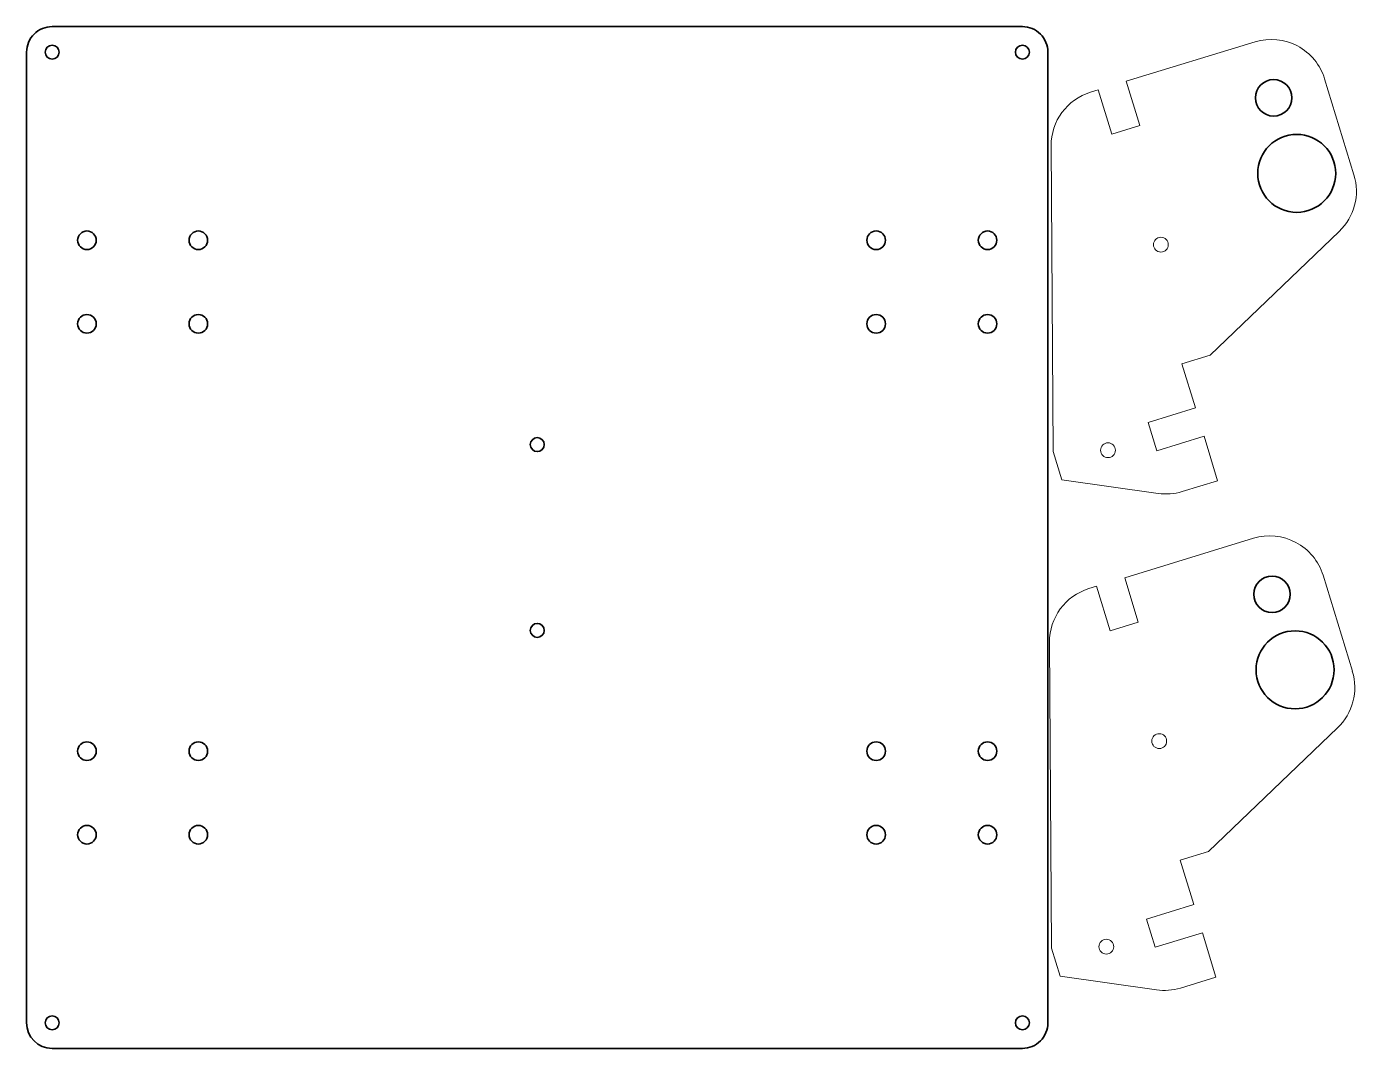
# Model space of a CAD drawing. Extents: x 18 to 304, y 23 to 243.
import ezdxf

# ---------------------------------------------------------------- set-up
doc = ezdxf.new("R2010")
doc.units = 0

msp = doc.modelspace()

# ---------------------------------------------------------------- linework, layer by layer
at = {"color": 7, "lineweight": 35}
for p, q in [((23.035461, 242.656677), (232.035461, 242.656677)), ((17.535461, 28.156677), (17.535461, 237.156677)), ((237.535461, 237.156677), (237.535461, 28.156677)), ((232.035461, 22.656677), (23.035461, 22.656677))]:
    msp.add_line(p, q, dxfattribs=at)
at = {"color": 7, "lineweight": 13}
for p, q in [((254.426208, 230.897156), (282.159058, 239.375916)), ((297.143158, 231.408752), (303.460693, 210.745117)), ((238.642334, 151.147705), (238.225616, 216.988586)), ((300.280518, 198.565735), (272.450928, 171.940979)), ((261.259705, 142.144409), (240.498901, 145.075195)), ((254.073761, 124.001953), (281.80661, 132.480835)), ((296.79071, 124.513611), (303.108215, 103.849915)), ((238.289856, 44.252563), (237.873138, 110.093445)), ((299.92807, 91.670593), (272.09848, 65.045807)), ((260.907227, 35.249268), (240.146423, 38.180023))]:
    msp.add_line(p, q, dxfattribs=at)
at = {"color": 7, "lineweight": 13, "ltscale": 0.25}
for p, q in [((257.349945, 221.334106), (254.426208, 230.897156)), ((248.353668, 229.040588), (251.277405, 219.477539)), ((270.806213, 47.55368), (273.729919, 37.990631))]:
    msp.add_line(p, q, dxfattribs=at)
at = {"color": 7, "lineweight": 13, "ltscale": 0.042789}
for p, q in [((246.716919, 228.540161), (248.353668, 229.040588)), ((246.364441, 121.64502), (248.001221, 122.145447))]:
    msp.add_line(p, q, dxfattribs=at)
at = {"color": 7, "lineweight": 13, "ltscale": 0.15875}
for p, q in [((251.277405, 219.477539), (257.349945, 221.334106)), ((272.450928, 171.940979), (266.378387, 170.084412)), ((258.764984, 50.512451), (260.621552, 44.439911)), ((240.146423, 38.180023), (238.289856, 44.252563))]:
    msp.add_line(p, q, dxfattribs=at)
at = {"color": 7, "lineweight": 13, "ltscale": 0.249375}
for p, q in [((266.378387, 170.084412), (269.2948, 160.545288)), ((266.025909, 63.18924), (268.942352, 53.650116))]:
    msp.add_line(p, q, dxfattribs=at)
at = {"color": 7, "lineweight": 13, "ltscale": 0.266251}
for p, q in [((269.2948, 160.545288), (259.117462, 157.407593)), ((268.942352, 53.650116), (258.764984, 50.512451))]:
    msp.add_line(p, q, dxfattribs=at)
at = {"color": 7, "lineweight": 13, "ltscale": 0.158749}
for p, q in [((259.117462, 157.407593), (260.97403, 151.335083)), ((240.498901, 145.075195), (238.642334, 151.147705))]:
    msp.add_line(p, q, dxfattribs=at)
at = {"color": 7, "lineweight": 13, "ltscale": 0.26625}
for p, q in [((260.97403, 151.335083), (271.158661, 154.448853)), ((260.621552, 44.439911), (270.806213, 47.55368))]:
    msp.add_line(p, q, dxfattribs=at)
at = {"color": 7, "lineweight": 13, "ltscale": 0.250002}
msp.add_line((271.158661, 154.448853), (274.082397, 144.885742), dxfattribs=at)
at = {"color": 7, "lineweight": 13, "ltscale": 0.199645}
for p, q in [((274.082397, 144.885742), (266.445526, 142.550964)), ((273.729919, 37.990631), (266.093079, 35.655792))]:
    msp.add_line(p, q, dxfattribs=at)
at = {"color": 7, "lineweight": 13, "ltscale": 0.249999}
msp.add_line((256.997467, 114.438965), (254.073761, 124.001953), dxfattribs=at)
at = {"color": 7, "lineweight": 13, "ltscale": 0.250001}
msp.add_line((248.001221, 122.145447), (250.924927, 112.582336), dxfattribs=at)
at = {"color": 7, "lineweight": 13, "ltscale": 0.158751}
for p, q in [((250.924927, 112.582336), (256.997467, 114.438965)), ((272.09848, 65.045807), (266.025909, 63.18924))]:
    msp.add_line(p, q, dxfattribs=at)
at = {"color": 7, "lineweight": 35}
for centre, radius in [((23.035461, 237.156677), 1.5), ((232.035461, 237.156677), 1.5), ((286.159058, 227.318604), 3.925), ((291.129395, 211.061401), 8.4), ((30.535461, 196.656677), 2), ((54.535461, 196.656677), 2), ((200.535461, 196.656677), 2), ((224.535461, 196.656677), 2), ((30.535461, 178.656677), 2), ((54.535461, 178.656677), 2), ((200.535461, 178.656677), 2), ((224.535461, 178.656677), 2), ((127.535461, 152.656677), 1.5), ((285.80661, 120.423462), 3.925), ((127.535461, 112.656677), 1.5), ((290.776917, 104.16626), 8.4), ((30.535461, 86.656677), 2), ((54.535461, 86.656677), 2), ((200.535461, 86.656677), 2), ((224.535461, 86.656677), 2), ((30.535461, 68.656677), 2), ((54.535461, 68.656677), 2), ((200.535461, 68.656677), 2), ((224.535461, 68.656677), 2), ((23.035461, 28.156677), 1.5), ((232.035461, 28.156677), 1.5)]:
    msp.add_circle(centre, radius, dxfattribs=at)
at = {"color": 7, "lineweight": 13}
for centre in [(261.864166, 195.70929), (250.482697, 151.447632), (261.511688, 88.814148), (250.130219, 44.55246)]:
    msp.add_circle(centre, 1.6, dxfattribs=at)
at = {"color": 7, "lineweight": 35}
for centre, start, end in [((23.035461, 237.156677), 90.000003, 180.000009), ((232.035461, 237.156677), 0, 90.000003), ((23.035461, 28.156677), 180.000009, 269.999997), ((232.035461, 28.156677), 269.999997, 360)]:
    msp.add_arc(centre, 5.5, start, end, dxfattribs=at)
at = {"color": 7, "lineweight": 13}
for centre, start, end in [((285.667511, 227.900269), 16.999999, 107.000002), ((250.225372, 217.064514), 107.000002, 180.362637), ((291.985016, 207.236633), 313.7325, 16.999999), ((262.937073, 154.026611), 261.964772, 286.999983), ((285.315033, 121.005127), 16.999999, 107.000002), ((249.872894, 110.169373), 107.000002, 180.362637), ((291.632538, 100.341431), 313.7325, 16.999999), ((262.584625, 47.13147), 261.964772, 286.999983)]:
    msp.add_arc(centre, 12, start, end, dxfattribs=at)

doc.saveas('drawing.dxf')
